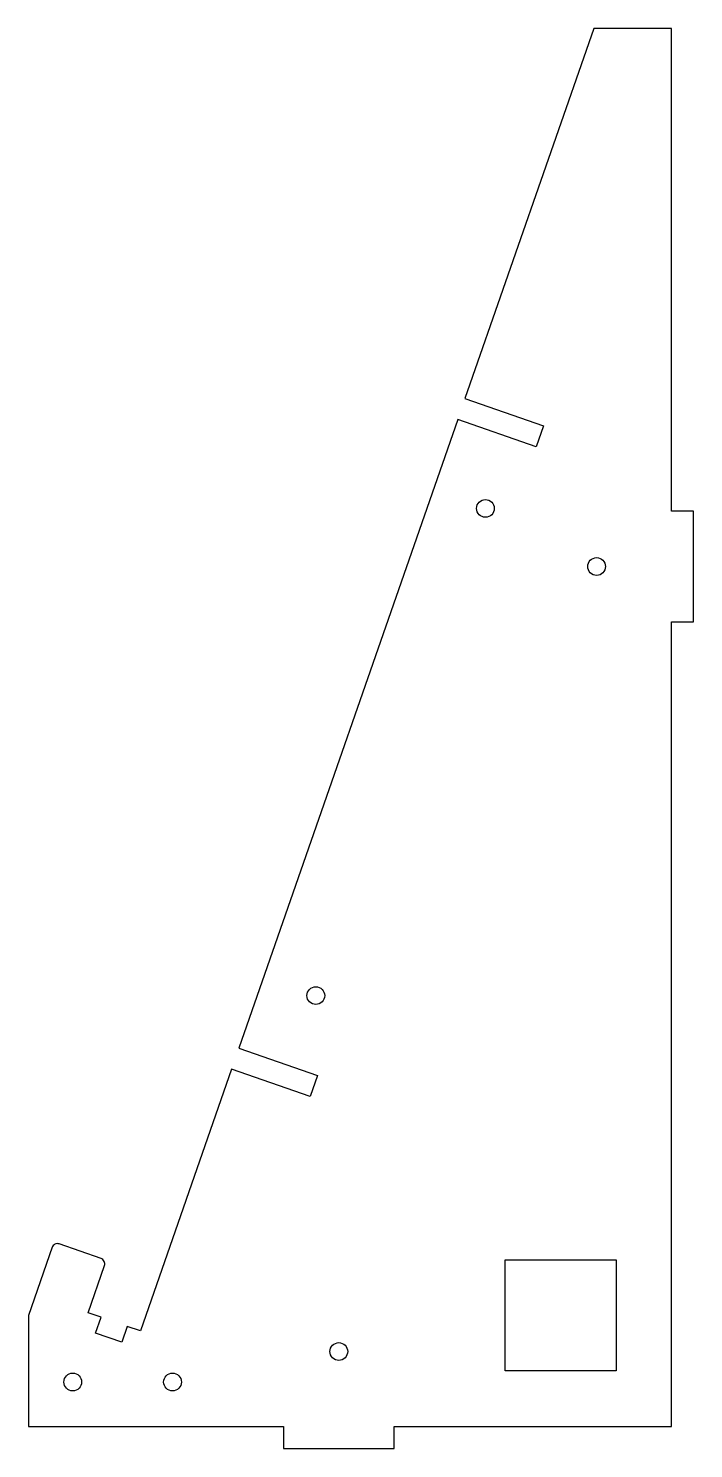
# Model space of a CAD drawing. Header units: millimetres. Extents: x -116 to 4, y -4 to 252.
import ezdxf

# ---------------------------------------------------------------- set-up
doc = ezdxf.new("R2010")
doc.units = ezdxf.units.MM
doc.layers.get('0').update_dxf_attribs({"linetype": 'CONTINUOUS'})

msp = doc.modelspace()

# ---------------------------------------------------------------- linework, layer by layer
msp.add_lwpolyline([(-110.45, 32.89, 0.414214), (-111.72, 32.28), (-116, 20), (-116, 0), (-70, 0), (-70, -4), (-50, -4), (-50, 0), (0, 0), (0, 145), (4, 145), (4, 165), (0, 165), (0, 252), (-14, 252), (-37.24, 185.29), (-23.07, 180.36), (-24.39, 176.58), (-38.56, 181.51), (-78.03, 68.19), (-63.87, 63.26), (-65.18, 59.48), (-79.35, 64.41), (-95.8, 17.2), (-98.16, 18.02), (-99.15, 15.19), (-103.87, 16.83), (-102.88, 19.67), (-105.24, 20.49), (-102.28, 28.99, 0.414214), (-102.9, 30.26)], format="xyb", close=True)
msp.add_lwpolyline([(-30, 30), (-10, 30), (-10, 10), (-30, 10)], close=True)
for centre in [(-33.55, 165.47), (-13.5, 155), (-64.15, 77.65), (-60, 13.5), (-108, 8), (-90, 8)]:
    msp.add_circle(centre, 1.6)

doc.saveas('drawing.dxf')
